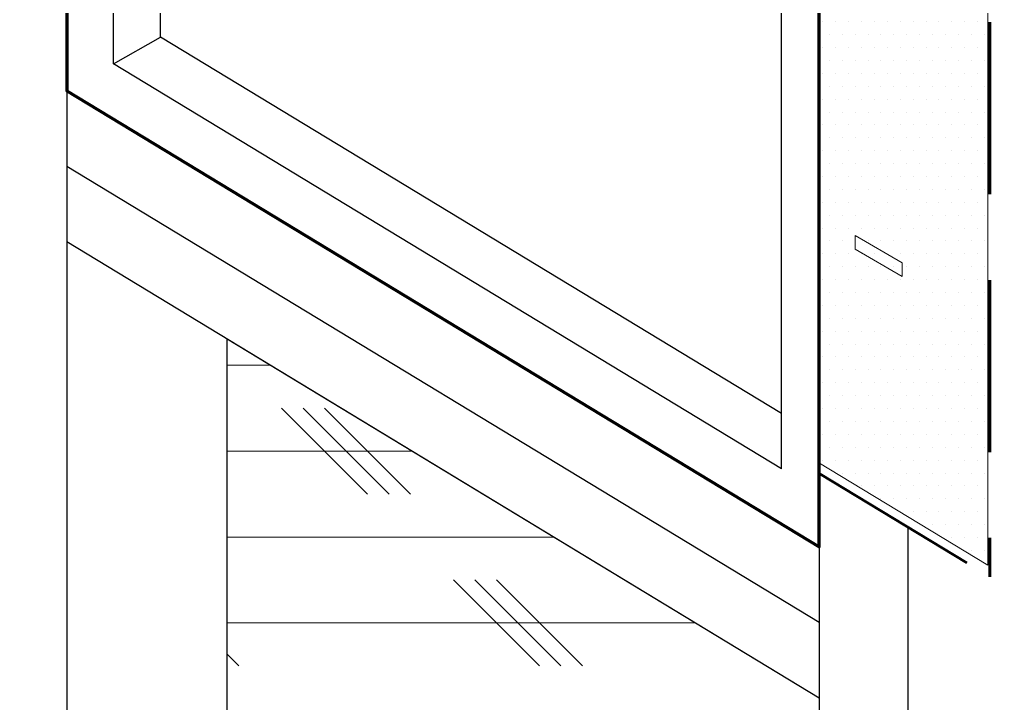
# Model space of a CAD drawing. Header units: inches. Extents: x -26 to 76, y -16 to 22.
# Drawn here: x 38.634 to 40.049, y 6.25 to 7.245 of the extents above; entities that cross this region are included whole.
import ezdxf

# ---------------------------------------------------------------- set-up
doc = ezdxf.new("R2010")
doc.units = ezdxf.units.IN
doc.header["$MEASUREMENT"] = 0
doc.linetypes.add('AI-Linetype-5', pattern=[0.375113, 0.250075, -0.125038])
doc.linetypes.add('AI-Linetype-6', pattern=[0.375113, 0.250075, -0.125038])
for name, color, linetype, lineweight in [('.ATI-HATCH', 7, 'Continuous', 0), ('G-ANNO-TTLB', 7, 'Continuous', 0), ('TYVEK', 7, 'Continuous', 0)]:
    doc.layers.add(name, color=color, linetype=linetype, lineweight=lineweight)

# ---------------------------------------------------------------- blocks, each defined once
blk = doc.blocks.new('Block_353')
at = {"layer": '.ATI-HATCH'}
blk.add_open_spline([(39.7983, 6.2577), (39.7983, 6.2577), (38.9366, 6.78), (38.9366, 6.78), (38.9366, 6.78), (38.9366, 5.3934), (38.9366, 5.3934), (38.9366, 5.3934), (39.7983, 4.8991), (39.7983, 4.8991), (39.7983, 4.8991), (39.7983, 6.2577), (39.7983, 6.2577)], degree=3, knots=[0, 0, 0, 0, 1, 1, 1, 2, 2, 2, 3, 3, 3, 4, 4, 4, 4], dxfattribs=at)
at = {"layer": '.ATI-HATCH', "color": 8, "lineweight": 0, "true_color": 0x808080}
for points in [[(38.9366, 6.7423), (38.9366, 6.7423), (38.9988, 6.7423), (38.9988, 6.7423)], [(39.1411, 6.5547), (39.1411, 6.5547), (39.016, 6.6797), (39.016, 6.6797)], [(39.1723, 6.5547), (39.1723, 6.5547), (39.0473, 6.6797), (39.0473, 6.6797)], [(39.2036, 6.5547), (39.2036, 6.5547), (39.0785, 6.6797), (39.0785, 6.6797)], [(38.9366, 6.6172), (38.9366, 6.6172), (39.2051, 6.6172), (39.2051, 6.6172)], [(38.9366, 6.4922), (38.9366, 6.4922), (39.4114, 6.4922), (39.4114, 6.4922)], [(39.3911, 6.3046), (39.3911, 6.3046), (39.2661, 6.4297), (39.2661, 6.4297)], [(39.4224, 6.3046), (39.4224, 6.3046), (39.2973, 6.4297), (39.2973, 6.4297)], [(39.4536, 6.3046), (39.4536, 6.3046), (39.3286, 6.4297), (39.3286, 6.4297)], [(38.9366, 6.3671), (38.9366, 6.3671), (39.6177, 6.3671), (39.6177, 6.3671)], [(38.9535, 6.3046), (38.9535, 6.3046), (38.9366, 6.3216), (38.9366, 6.3216)]]:
    blk.add_open_spline(points, degree=3, dxfattribs=at)
blk = doc.blocks.new('Block_386')
at = {"layer": '.ATI-HATCH'}
blk.add_open_spline([(39.7961, 6.6012), (39.7961, 6.6012), (40.0436, 6.4512), (40.0436, 6.4512), (40.0436, 6.4512), (40.0436, 8.7585), (40.0436, 8.7585), (40.0436, 8.7585), (39.7961, 8.9085), (39.7961, 8.9085), (39.7961, 8.9085), (39.7961, 6.6012), (39.7961, 6.6012)], degree=3, knots=[0, 0, 0, 0, 1, 1, 1, 2, 2, 2, 3, 3, 3, 4, 4, 4, 4], dxfattribs=at)
at = {"layer": '.ATI-HATCH', "color": 8, "lineweight": 0, "true_color": 0x808080}
for points in [[(39.8037, 7.2417), (39.8037, 7.2417), (39.8037, 7.2417), (39.8037, 7.2417)], [(39.8225, 7.2417), (39.8225, 7.2417), (39.8225, 7.2417), (39.8225, 7.2417)], [(39.8412, 7.2417), (39.8412, 7.2417), (39.8412, 7.2417), (39.8412, 7.2417)], [(39.86, 7.2417), (39.86, 7.2417), (39.86, 7.2417), (39.86, 7.2417)], [(39.8787, 7.2417), (39.8787, 7.2417), (39.8787, 7.2417), (39.8787, 7.2417)], [(39.8975, 7.2417), (39.8975, 7.2417), (39.8975, 7.2417), (39.8975, 7.2417)], [(39.9162, 7.2417), (39.9162, 7.2417), (39.9162, 7.2417), (39.9162, 7.2417)], [(39.935, 7.2417), (39.935, 7.2417), (39.935, 7.2417), (39.935, 7.2417)], [(39.9538, 7.2417), (39.9538, 7.2417), (39.9538, 7.2417), (39.9538, 7.2417)], [(39.9725, 7.2417), (39.9725, 7.2417), (39.9725, 7.2417), (39.9725, 7.2417)], [(39.9913, 7.2417), (39.9913, 7.2417), (39.9913, 7.2417), (39.9913, 7.2417)], [(40.01, 7.2417), (40.01, 7.2417), (40.01, 7.2417), (40.01, 7.2417)], [(40.0288, 7.2417), (40.0288, 7.2417), (40.0288, 7.2417), (40.0288, 7.2417)], [(39.8131, 7.223), (39.8131, 7.223), (39.8131, 7.223), (39.8131, 7.223)], [(39.8318, 7.223), (39.8318, 7.223), (39.8318, 7.223), (39.8318, 7.223)], [(39.8506, 7.223), (39.8506, 7.223), (39.8506, 7.223), (39.8506, 7.223)], [(39.8694, 7.223), (39.8694, 7.223), (39.8694, 7.223), (39.8694, 7.223)], [(39.8881, 7.223), (39.8881, 7.223), (39.8881, 7.223), (39.8881, 7.223)], [(39.9069, 7.223), (39.9069, 7.223), (39.9069, 7.223), (39.9069, 7.223)], [(39.9256, 7.223), (39.9256, 7.223), (39.9256, 7.223), (39.9256, 7.223)], [(39.9444, 7.223), (39.9444, 7.223), (39.9444, 7.223), (39.9444, 7.223)], [(39.9631, 7.223), (39.9631, 7.223), (39.9631, 7.223), (39.9631, 7.223)], [(39.9819, 7.223), (39.9819, 7.223), (39.9819, 7.223), (39.9819, 7.223)], [(40.0006, 7.223), (40.0006, 7.223), (40.0006, 7.223), (40.0006, 7.223)], [(40.0194, 7.223), (40.0194, 7.223), (40.0194, 7.223), (40.0194, 7.223)], [(40.0382, 7.223), (40.0382, 7.223), (40.0382, 7.223), (40.0382, 7.223)], [(39.8037, 7.2042), (39.8037, 7.2042), (39.8037, 7.2042), (39.8037, 7.2042)], [(39.8225, 7.2042), (39.8225, 7.2042), (39.8225, 7.2042), (39.8225, 7.2042)], [(39.8412, 7.2042), (39.8412, 7.2042), (39.8412, 7.2042), (39.8412, 7.2042)], [(39.86, 7.2042), (39.86, 7.2042), (39.86, 7.2042), (39.86, 7.2042)], [(39.8787, 7.2042), (39.8787, 7.2042), (39.8787, 7.2042), (39.8787, 7.2042)], [(39.8975, 7.2042), (39.8975, 7.2042), (39.8975, 7.2042), (39.8975, 7.2042)], [(39.9162, 7.2042), (39.9162, 7.2042), (39.9162, 7.2042), (39.9162, 7.2042)], [(39.935, 7.2042), (39.935, 7.2042), (39.935, 7.2042), (39.935, 7.2042)], [(39.9538, 7.2042), (39.9538, 7.2042), (39.9538, 7.2042), (39.9538, 7.2042)], [(39.9725, 7.2042), (39.9725, 7.2042), (39.9725, 7.2042), (39.9725, 7.2042)], [(39.9913, 7.2042), (39.9913, 7.2042), (39.9913, 7.2042), (39.9913, 7.2042)], [(40.01, 7.2042), (40.01, 7.2042), (40.01, 7.2042), (40.01, 7.2042)], [(40.0288, 7.2042), (40.0288, 7.2042), (40.0288, 7.2042), (40.0288, 7.2042)], [(39.8131, 7.1855), (39.8131, 7.1855), (39.8131, 7.1855), (39.8131, 7.1855)], [(39.8318, 7.1855), (39.8318, 7.1855), (39.8318, 7.1855), (39.8318, 7.1855)], [(39.8506, 7.1855), (39.8506, 7.1855), (39.8506, 7.1855), (39.8506, 7.1855)], [(39.8694, 7.1855), (39.8694, 7.1855), (39.8694, 7.1855), (39.8694, 7.1855)], [(39.8881, 7.1855), (39.8881, 7.1855), (39.8881, 7.1855), (39.8881, 7.1855)], [(39.9069, 7.1855), (39.9069, 7.1855), (39.9069, 7.1855), (39.9069, 7.1855)], [(39.9256, 7.1855), (39.9256, 7.1855), (39.9256, 7.1855), (39.9256, 7.1855)], [(39.9444, 7.1855), (39.9444, 7.1855), (39.9444, 7.1855), (39.9444, 7.1855)], [(39.9631, 7.1855), (39.9631, 7.1855), (39.9631, 7.1855), (39.9631, 7.1855)], [(39.9819, 7.1855), (39.9819, 7.1855), (39.9819, 7.1855), (39.9819, 7.1855)], [(40.0006, 7.1855), (40.0006, 7.1855), (40.0006, 7.1855), (40.0006, 7.1855)], [(40.0194, 7.1855), (40.0194, 7.1855), (40.0194, 7.1855), (40.0194, 7.1855)], [(40.0382, 7.1855), (40.0382, 7.1855), (40.0382, 7.1855), (40.0382, 7.1855)], [(39.8037, 7.1667), (39.8037, 7.1667), (39.8037, 7.1667), (39.8037, 7.1667)], [(39.8225, 7.1667), (39.8225, 7.1667), (39.8225, 7.1667), (39.8225, 7.1667)], [(39.8412, 7.1667), (39.8412, 7.1667), (39.8412, 7.1667), (39.8412, 7.1667)], [(39.86, 7.1667), (39.86, 7.1667), (39.86, 7.1667), (39.86, 7.1667)], [(39.8787, 7.1667), (39.8787, 7.1667), (39.8787, 7.1667), (39.8787, 7.1667)], [(39.8975, 7.1667), (39.8975, 7.1667), (39.8975, 7.1667), (39.8975, 7.1667)], [(39.9162, 7.1667), (39.9162, 7.1667), (39.9162, 7.1667), (39.9162, 7.1667)], [(39.935, 7.1667), (39.935, 7.1667), (39.935, 7.1667), (39.935, 7.1667)], [(39.9538, 7.1667), (39.9538, 7.1667), (39.9538, 7.1667), (39.9538, 7.1667)], [(39.9725, 7.1667), (39.9725, 7.1667), (39.9725, 7.1667), (39.9725, 7.1667)], [(39.9913, 7.1667), (39.9913, 7.1667), (39.9913, 7.1667), (39.9913, 7.1667)], [(40.01, 7.1667), (40.01, 7.1667), (40.01, 7.1667), (40.01, 7.1667)], [(40.0288, 7.1667), (40.0288, 7.1667), (40.0288, 7.1667), (40.0288, 7.1667)], [(39.8131, 7.1479), (39.8131, 7.1479), (39.8131, 7.1479), (39.8131, 7.1479)], [(39.8318, 7.1479), (39.8318, 7.1479), (39.8318, 7.1479), (39.8318, 7.1479)], [(39.8506, 7.1479), (39.8506, 7.1479), (39.8506, 7.1479), (39.8506, 7.1479)], [(39.8694, 7.1479), (39.8694, 7.1479), (39.8694, 7.1479), (39.8694, 7.1479)], [(39.8881, 7.1479), (39.8881, 7.1479), (39.8881, 7.1479), (39.8881, 7.1479)], [(39.9069, 7.1479), (39.9069, 7.1479), (39.9069, 7.1479), (39.9069, 7.1479)], [(39.9256, 7.1479), (39.9256, 7.1479), (39.9256, 7.1479), (39.9256, 7.1479)], [(39.9444, 7.1479), (39.9444, 7.1479), (39.9444, 7.1479), (39.9444, 7.1479)], [(39.9631, 7.1479), (39.9631, 7.1479), (39.9631, 7.1479), (39.9631, 7.1479)], [(39.9819, 7.1479), (39.9819, 7.1479), (39.9819, 7.1479), (39.9819, 7.1479)], [(40.0006, 7.1479), (40.0006, 7.1479), (40.0006, 7.1479), (40.0006, 7.1479)], [(40.0194, 7.1479), (40.0194, 7.1479), (40.0194, 7.1479), (40.0194, 7.1479)], [(40.0382, 7.1479), (40.0382, 7.1479), (40.0382, 7.1479), (40.0382, 7.1479)], [(39.8037, 7.1292), (39.8037, 7.1292), (39.8037, 7.1292), (39.8037, 7.1292)], [(39.8225, 7.1292), (39.8225, 7.1292), (39.8225, 7.1292), (39.8225, 7.1292)], [(39.8412, 7.1292), (39.8412, 7.1292), (39.8412, 7.1292), (39.8412, 7.1292)], [(39.86, 7.1292), (39.86, 7.1292), (39.86, 7.1292), (39.86, 7.1292)], [(39.8787, 7.1292), (39.8787, 7.1292), (39.8787, 7.1292), (39.8787, 7.1292)], [(39.8975, 7.1292), (39.8975, 7.1292), (39.8975, 7.1292), (39.8975, 7.1292)], [(39.9162, 7.1292), (39.9162, 7.1292), (39.9162, 7.1292), (39.9162, 7.1292)], [(39.935, 7.1292), (39.935, 7.1292), (39.935, 7.1292), (39.935, 7.1292)], [(39.9538, 7.1292), (39.9538, 7.1292), (39.9538, 7.1292), (39.9538, 7.1292)], [(39.9725, 7.1292), (39.9725, 7.1292), (39.9725, 7.1292), (39.9725, 7.1292)], [(39.9913, 7.1292), (39.9913, 7.1292), (39.9913, 7.1292), (39.9913, 7.1292)], [(40.01, 7.1292), (40.01, 7.1292), (40.01, 7.1292), (40.01, 7.1292)], [(40.0288, 7.1292), (40.0288, 7.1292), (40.0288, 7.1292), (40.0288, 7.1292)], [(39.8131, 7.1104), (39.8131, 7.1104), (39.8131, 7.1104), (39.8131, 7.1104)], [(39.8318, 7.1104), (39.8318, 7.1104), (39.8318, 7.1104), (39.8318, 7.1104)], [(39.8506, 7.1104), (39.8506, 7.1104), (39.8506, 7.1104), (39.8506, 7.1104)], [(39.8694, 7.1104), (39.8694, 7.1104), (39.8694, 7.1104), (39.8694, 7.1104)], [(39.8881, 7.1104), (39.8881, 7.1104), (39.8881, 7.1104), (39.8881, 7.1104)], [(39.9069, 7.1104), (39.9069, 7.1104), (39.9069, 7.1104), (39.9069, 7.1104)], [(39.9256, 7.1104), (39.9256, 7.1104), (39.9256, 7.1104), (39.9256, 7.1104)], [(39.9444, 7.1104), (39.9444, 7.1104), (39.9444, 7.1104), (39.9444, 7.1104)], [(39.9631, 7.1104), (39.9631, 7.1104), (39.9631, 7.1104), (39.9631, 7.1104)], [(39.9819, 7.1104), (39.9819, 7.1104), (39.9819, 7.1104), (39.9819, 7.1104)], [(40.0006, 7.1104), (40.0006, 7.1104), (40.0006, 7.1104), (40.0006, 7.1104)], [(40.0194, 7.1104), (40.0194, 7.1104), (40.0194, 7.1104), (40.0194, 7.1104)], [(40.0382, 7.1104), (40.0382, 7.1104), (40.0382, 7.1104), (40.0382, 7.1104)], [(39.8037, 7.0917), (39.8037, 7.0917), (39.8037, 7.0917), (39.8037, 7.0917)], [(39.8225, 7.0917), (39.8225, 7.0917), (39.8225, 7.0917), (39.8225, 7.0917)], [(39.8412, 7.0917), (39.8412, 7.0917), (39.8412, 7.0917), (39.8412, 7.0917)], [(39.86, 7.0917), (39.86, 7.0917), (39.86, 7.0917), (39.86, 7.0917)], [(39.8787, 7.0917), (39.8787, 7.0917), (39.8787, 7.0917), (39.8787, 7.0917)], [(39.8975, 7.0917), (39.8975, 7.0917), (39.8975, 7.0917), (39.8975, 7.0917)], [(39.9162, 7.0917), (39.9162, 7.0917), (39.9162, 7.0917), (39.9162, 7.0917)], [(39.935, 7.0917), (39.935, 7.0917), (39.935, 7.0917), (39.935, 7.0917)], [(39.9538, 7.0917), (39.9538, 7.0917), (39.9538, 7.0917), (39.9538, 7.0917)], [(39.9725, 7.0917), (39.9725, 7.0917), (39.9725, 7.0917), (39.9725, 7.0917)], [(39.9913, 7.0917), (39.9913, 7.0917), (39.9913, 7.0917), (39.9913, 7.0917)], [(40.01, 7.0917), (40.01, 7.0917), (40.01, 7.0917), (40.01, 7.0917)], [(40.0288, 7.0917), (40.0288, 7.0917), (40.0288, 7.0917), (40.0288, 7.0917)], [(39.8131, 7.0729), (39.8131, 7.0729), (39.8131, 7.0729), (39.8131, 7.0729)], [(39.8318, 7.0729), (39.8318, 7.0729), (39.8318, 7.0729), (39.8318, 7.0729)], [(39.8506, 7.0729), (39.8506, 7.0729), (39.8506, 7.0729), (39.8506, 7.0729)], [(39.8694, 7.0729), (39.8694, 7.0729), (39.8694, 7.0729), (39.8694, 7.0729)], [(39.8881, 7.0729), (39.8881, 7.0729), (39.8881, 7.0729), (39.8881, 7.0729)], [(39.9069, 7.0729), (39.9069, 7.0729), (39.9069, 7.0729), (39.9069, 7.0729)], [(39.9256, 7.0729), (39.9256, 7.0729), (39.9256, 7.0729), (39.9256, 7.0729)], [(39.9444, 7.0729), (39.9444, 7.0729), (39.9444, 7.0729), (39.9444, 7.0729)], [(39.9631, 7.0729), (39.9631, 7.0729), (39.9631, 7.0729), (39.9631, 7.0729)], [(39.9819, 7.0729), (39.9819, 7.0729), (39.9819, 7.0729), (39.9819, 7.0729)], [(40.0006, 7.0729), (40.0006, 7.0729), (40.0006, 7.0729), (40.0006, 7.0729)], [(40.0194, 7.0729), (40.0194, 7.0729), (40.0194, 7.0729), (40.0194, 7.0729)], [(40.0382, 7.0729), (40.0382, 7.0729), (40.0382, 7.0729), (40.0382, 7.0729)], [(39.8037, 7.0542), (39.8037, 7.0542), (39.8037, 7.0542), (39.8037, 7.0542)], [(39.8225, 7.0542), (39.8225, 7.0542), (39.8225, 7.0542), (39.8225, 7.0542)], [(39.8412, 7.0542), (39.8412, 7.0542), (39.8412, 7.0542), (39.8412, 7.0542)], [(39.86, 7.0542), (39.86, 7.0542), (39.86, 7.0542), (39.86, 7.0542)], [(39.8787, 7.0542), (39.8787, 7.0542), (39.8787, 7.0542), (39.8787, 7.0542)], [(39.8975, 7.0542), (39.8975, 7.0542), (39.8975, 7.0542), (39.8975, 7.0542)], [(39.9162, 7.0542), (39.9162, 7.0542), (39.9162, 7.0542), (39.9162, 7.0542)], [(39.935, 7.0542), (39.935, 7.0542), (39.935, 7.0542), (39.935, 7.0542)], [(39.9538, 7.0542), (39.9538, 7.0542), (39.9538, 7.0542), (39.9538, 7.0542)], [(39.9725, 7.0542), (39.9725, 7.0542), (39.9725, 7.0542), (39.9725, 7.0542)], [(39.9913, 7.0542), (39.9913, 7.0542), (39.9913, 7.0542), (39.9913, 7.0542)], [(40.01, 7.0542), (40.01, 7.0542), (40.01, 7.0542), (40.01, 7.0542)], [(40.0288, 7.0542), (40.0288, 7.0542), (40.0288, 7.0542), (40.0288, 7.0542)], [(39.8131, 7.0354), (39.8131, 7.0354), (39.8131, 7.0354), (39.8131, 7.0354)], [(39.8318, 7.0354), (39.8318, 7.0354), (39.8318, 7.0354), (39.8318, 7.0354)], [(39.8506, 7.0354), (39.8506, 7.0354), (39.8506, 7.0354), (39.8506, 7.0354)], [(39.8694, 7.0354), (39.8694, 7.0354), (39.8694, 7.0354), (39.8694, 7.0354)], [(39.8881, 7.0354), (39.8881, 7.0354), (39.8881, 7.0354), (39.8881, 7.0354)], [(39.9069, 7.0354), (39.9069, 7.0354), (39.9069, 7.0354), (39.9069, 7.0354)], [(39.9256, 7.0354), (39.9256, 7.0354), (39.9256, 7.0354), (39.9256, 7.0354)], [(39.9444, 7.0354), (39.9444, 7.0354), (39.9444, 7.0354), (39.9444, 7.0354)], [(39.9631, 7.0354), (39.9631, 7.0354), (39.9631, 7.0354), (39.9631, 7.0354)], [(39.9819, 7.0354), (39.9819, 7.0354), (39.9819, 7.0354), (39.9819, 7.0354)], [(40.0006, 7.0354), (40.0006, 7.0354), (40.0006, 7.0354), (40.0006, 7.0354)], [(40.0194, 7.0354), (40.0194, 7.0354), (40.0194, 7.0354), (40.0194, 7.0354)], [(40.0382, 7.0354), (40.0382, 7.0354), (40.0382, 7.0354), (40.0382, 7.0354)], [(39.8037, 7.0167), (39.8037, 7.0167), (39.8037, 7.0167), (39.8037, 7.0167)], [(39.8225, 7.0167), (39.8225, 7.0167), (39.8225, 7.0167), (39.8225, 7.0167)], [(39.8412, 7.0167), (39.8412, 7.0167), (39.8412, 7.0167), (39.8412, 7.0167)], [(39.86, 7.0167), (39.86, 7.0167), (39.86, 7.0167), (39.86, 7.0167)], [(39.8787, 7.0167), (39.8787, 7.0167), (39.8787, 7.0167), (39.8787, 7.0167)], [(39.8975, 7.0167), (39.8975, 7.0167), (39.8975, 7.0167), (39.8975, 7.0167)], [(39.9162, 7.0167), (39.9162, 7.0167), (39.9162, 7.0167), (39.9162, 7.0167)], [(39.935, 7.0167), (39.935, 7.0167), (39.935, 7.0167), (39.935, 7.0167)], [(39.9538, 7.0167), (39.9538, 7.0167), (39.9538, 7.0167), (39.9538, 7.0167)], [(39.9725, 7.0167), (39.9725, 7.0167), (39.9725, 7.0167), (39.9725, 7.0167)], [(39.9913, 7.0167), (39.9913, 7.0167), (39.9913, 7.0167), (39.9913, 7.0167)], [(40.01, 7.0167), (40.01, 7.0167), (40.01, 7.0167), (40.01, 7.0167)], [(40.0288, 7.0167), (40.0288, 7.0167), (40.0288, 7.0167), (40.0288, 7.0167)], [(39.8131, 6.9979), (39.8131, 6.9979), (39.8131, 6.9979), (39.8131, 6.9979)], [(39.8318, 6.9979), (39.8318, 6.9979), (39.8318, 6.9979), (39.8318, 6.9979)], [(39.8506, 6.9979), (39.8506, 6.9979), (39.8506, 6.9979), (39.8506, 6.9979)], [(39.8694, 6.9979), (39.8694, 6.9979), (39.8694, 6.9979), (39.8694, 6.9979)], [(39.8881, 6.9979), (39.8881, 6.9979), (39.8881, 6.9979), (39.8881, 6.9979)], [(39.9069, 6.9979), (39.9069, 6.9979), (39.9069, 6.9979), (39.9069, 6.9979)], [(39.9256, 6.9979), (39.9256, 6.9979), (39.9256, 6.9979), (39.9256, 6.9979)], [(39.9444, 6.9979), (39.9444, 6.9979), (39.9444, 6.9979), (39.9444, 6.9979)], [(39.9631, 6.9979), (39.9631, 6.9979), (39.9631, 6.9979), (39.9631, 6.9979)], [(39.9819, 6.9979), (39.9819, 6.9979), (39.9819, 6.9979), (39.9819, 6.9979)], [(40.0006, 6.9979), (40.0006, 6.9979), (40.0006, 6.9979), (40.0006, 6.9979)], [(40.0194, 6.9979), (40.0194, 6.9979), (40.0194, 6.9979), (40.0194, 6.9979)], [(40.0382, 6.9979), (40.0382, 6.9979), (40.0382, 6.9979), (40.0382, 6.9979)], [(39.8037, 6.9791), (39.8037, 6.9791), (39.8037, 6.9791), (39.8037, 6.9791)], [(39.8225, 6.9791), (39.8225, 6.9791), (39.8225, 6.9791), (39.8225, 6.9791)], [(39.8412, 6.9791), (39.8412, 6.9791), (39.8412, 6.9791), (39.8412, 6.9791)], [(39.86, 6.9791), (39.86, 6.9791), (39.86, 6.9791), (39.86, 6.9791)], [(39.8787, 6.9791), (39.8787, 6.9791), (39.8787, 6.9791), (39.8787, 6.9791)], [(39.8975, 6.9791), (39.8975, 6.9791), (39.8975, 6.9791), (39.8975, 6.9791)], [(39.9162, 6.9791), (39.9162, 6.9791), (39.9162, 6.9791), (39.9162, 6.9791)], [(39.935, 6.9791), (39.935, 6.9791), (39.935, 6.9791), (39.935, 6.9791)], [(39.9538, 6.9791), (39.9538, 6.9791), (39.9538, 6.9791), (39.9538, 6.9791)], [(39.9725, 6.9791), (39.9725, 6.9791), (39.9725, 6.9791), (39.9725, 6.9791)], [(39.9913, 6.9791), (39.9913, 6.9791), (39.9913, 6.9791), (39.9913, 6.9791)], [(40.01, 6.9791), (40.01, 6.9791), (40.01, 6.9791), (40.01, 6.9791)], [(40.0288, 6.9791), (40.0288, 6.9791), (40.0288, 6.9791), (40.0288, 6.9791)], [(39.8131, 6.9604), (39.8131, 6.9604), (39.8131, 6.9604), (39.8131, 6.9604)], [(39.8318, 6.9604), (39.8318, 6.9604), (39.8318, 6.9604), (39.8318, 6.9604)], [(39.8506, 6.9604), (39.8506, 6.9604), (39.8506, 6.9604), (39.8506, 6.9604)], [(39.8694, 6.9604), (39.8694, 6.9604), (39.8694, 6.9604), (39.8694, 6.9604)], [(39.8881, 6.9604), (39.8881, 6.9604), (39.8881, 6.9604), (39.8881, 6.9604)], [(39.9069, 6.9604), (39.9069, 6.9604), (39.9069, 6.9604), (39.9069, 6.9604)], [(39.9256, 6.9604), (39.9256, 6.9604), (39.9256, 6.9604), (39.9256, 6.9604)], [(39.9444, 6.9604), (39.9444, 6.9604), (39.9444, 6.9604), (39.9444, 6.9604)], [(39.9631, 6.9604), (39.9631, 6.9604), (39.9631, 6.9604), (39.9631, 6.9604)], [(39.9819, 6.9604), (39.9819, 6.9604), (39.9819, 6.9604), (39.9819, 6.9604)], [(40.0006, 6.9604), (40.0006, 6.9604), (40.0006, 6.9604), (40.0006, 6.9604)], [(40.0194, 6.9604), (40.0194, 6.9604), (40.0194, 6.9604), (40.0194, 6.9604)], [(40.0382, 6.9604), (40.0382, 6.9604), (40.0382, 6.9604), (40.0382, 6.9604)], [(39.8037, 6.9416), (39.8037, 6.9416), (39.8037, 6.9416), (39.8037, 6.9416)], [(39.8225, 6.9416), (39.8225, 6.9416), (39.8225, 6.9416), (39.8225, 6.9416)], [(39.8412, 6.9416), (39.8412, 6.9416), (39.8412, 6.9416), (39.8412, 6.9416)], [(39.86, 6.9416), (39.86, 6.9416), (39.86, 6.9416), (39.86, 6.9416)], [(39.8787, 6.9416), (39.8787, 6.9416), (39.8787, 6.9416), (39.8787, 6.9416)], [(39.8975, 6.9416), (39.8975, 6.9416), (39.8975, 6.9416), (39.8975, 6.9416)], [(39.9162, 6.9416), (39.9162, 6.9416), (39.9162, 6.9416), (39.9162, 6.9416)], [(39.935, 6.9416), (39.935, 6.9416), (39.935, 6.9416), (39.935, 6.9416)], [(39.9538, 6.9416), (39.9538, 6.9416), (39.9538, 6.9416), (39.9538, 6.9416)], [(39.9725, 6.9416), (39.9725, 6.9416), (39.9725, 6.9416), (39.9725, 6.9416)], [(39.9913, 6.9416), (39.9913, 6.9416), (39.9913, 6.9416), (39.9913, 6.9416)], [(40.01, 6.9416), (40.01, 6.9416), (40.01, 6.9416), (40.01, 6.9416)], [(40.0288, 6.9416), (40.0288, 6.9416), (40.0288, 6.9416), (40.0288, 6.9416)], [(39.8131, 6.9229), (39.8131, 6.9229), (39.8131, 6.9229), (39.8131, 6.9229)], [(39.8318, 6.9229), (39.8318, 6.9229), (39.8318, 6.9229), (39.8318, 6.9229)], [(39.8506, 6.9229), (39.8506, 6.9229), (39.8506, 6.9229), (39.8506, 6.9229)], [(39.8694, 6.9229), (39.8694, 6.9229), (39.8694, 6.9229), (39.8694, 6.9229)], [(39.8881, 6.9229), (39.8881, 6.9229), (39.8881, 6.9229), (39.8881, 6.9229)], [(39.9069, 6.9229), (39.9069, 6.9229), (39.9069, 6.9229), (39.9069, 6.9229)], [(39.9256, 6.9229), (39.9256, 6.9229), (39.9256, 6.9229), (39.9256, 6.9229)], [(39.9444, 6.9229), (39.9444, 6.9229), (39.9444, 6.9229), (39.9444, 6.9229)], [(39.9631, 6.9229), (39.9631, 6.9229), (39.9631, 6.9229), (39.9631, 6.9229)], [(39.9819, 6.9229), (39.9819, 6.9229), (39.9819, 6.9229), (39.9819, 6.9229)], [(40.0006, 6.9229), (40.0006, 6.9229), (40.0006, 6.9229), (40.0006, 6.9229)], [(40.0194, 6.9229), (40.0194, 6.9229), (40.0194, 6.9229), (40.0194, 6.9229)], [(40.0382, 6.9229), (40.0382, 6.9229), (40.0382, 6.9229), (40.0382, 6.9229)], [(39.8037, 6.9041), (39.8037, 6.9041), (39.8037, 6.9041), (39.8037, 6.9041)], [(39.8225, 6.9041), (39.8225, 6.9041), (39.8225, 6.9041), (39.8225, 6.9041)], [(39.8412, 6.9041), (39.8412, 6.9041), (39.8412, 6.9041), (39.8412, 6.9041)], [(39.86, 6.9041), (39.86, 6.9041), (39.86, 6.9041), (39.86, 6.9041)], [(39.8787, 6.9041), (39.8787, 6.9041), (39.8787, 6.9041), (39.8787, 6.9041)], [(39.8975, 6.9041), (39.8975, 6.9041), (39.8975, 6.9041), (39.8975, 6.9041)], [(39.9162, 6.9041), (39.9162, 6.9041), (39.9162, 6.9041), (39.9162, 6.9041)], [(39.935, 6.9041), (39.935, 6.9041), (39.935, 6.9041), (39.935, 6.9041)], [(39.9538, 6.9041), (39.9538, 6.9041), (39.9538, 6.9041), (39.9538, 6.9041)], [(39.9725, 6.9041), (39.9725, 6.9041), (39.9725, 6.9041), (39.9725, 6.9041)], [(39.9913, 6.9041), (39.9913, 6.9041), (39.9913, 6.9041), (39.9913, 6.9041)], [(40.01, 6.9041), (40.01, 6.9041), (40.01, 6.9041), (40.01, 6.9041)], [(40.0288, 6.9041), (40.0288, 6.9041), (40.0288, 6.9041), (40.0288, 6.9041)], [(39.8131, 6.8854), (39.8131, 6.8854), (39.8131, 6.8854), (39.8131, 6.8854)], [(39.8318, 6.8854), (39.8318, 6.8854), (39.8318, 6.8854), (39.8318, 6.8854)], [(39.8506, 6.8854), (39.8506, 6.8854), (39.8506, 6.8854), (39.8506, 6.8854)], [(39.8694, 6.8854), (39.8694, 6.8854), (39.8694, 6.8854), (39.8694, 6.8854)], [(39.8881, 6.8854), (39.8881, 6.8854), (39.8881, 6.8854), (39.8881, 6.8854)], [(39.9069, 6.8854), (39.9069, 6.8854), (39.9069, 6.8854), (39.9069, 6.8854)], [(39.9256, 6.8854), (39.9256, 6.8854), (39.9256, 6.8854), (39.9256, 6.8854)], [(39.9444, 6.8854), (39.9444, 6.8854), (39.9444, 6.8854), (39.9444, 6.8854)], [(39.9631, 6.8854), (39.9631, 6.8854), (39.9631, 6.8854), (39.9631, 6.8854)], [(39.9819, 6.8854), (39.9819, 6.8854), (39.9819, 6.8854), (39.9819, 6.8854)], [(40.0006, 6.8854), (40.0006, 6.8854), (40.0006, 6.8854), (40.0006, 6.8854)], [(40.0194, 6.8854), (40.0194, 6.8854), (40.0194, 6.8854), (40.0194, 6.8854)], [(40.0382, 6.8854), (40.0382, 6.8854), (40.0382, 6.8854), (40.0382, 6.8854)], [(39.8037, 6.8666), (39.8037, 6.8666), (39.8037, 6.8666), (39.8037, 6.8666)], [(39.8225, 6.8666), (39.8225, 6.8666), (39.8225, 6.8666), (39.8225, 6.8666)], [(39.8412, 6.8666), (39.8412, 6.8666), (39.8412, 6.8666), (39.8412, 6.8666)], [(39.86, 6.8666), (39.86, 6.8666), (39.86, 6.8666), (39.86, 6.8666)], [(39.8787, 6.8666), (39.8787, 6.8666), (39.8787, 6.8666), (39.8787, 6.8666)], [(39.8975, 6.8666), (39.8975, 6.8666), (39.8975, 6.8666), (39.8975, 6.8666)], [(39.9162, 6.8666), (39.9162, 6.8666), (39.9162, 6.8666), (39.9162, 6.8666)], [(39.935, 6.8666), (39.935, 6.8666), (39.935, 6.8666), (39.935, 6.8666)], [(39.9538, 6.8666), (39.9538, 6.8666), (39.9538, 6.8666), (39.9538, 6.8666)], [(39.9725, 6.8666), (39.9725, 6.8666), (39.9725, 6.8666), (39.9725, 6.8666)], [(39.9913, 6.8666), (39.9913, 6.8666), (39.9913, 6.8666), (39.9913, 6.8666)], [(40.01, 6.8666), (40.01, 6.8666), (40.01, 6.8666), (40.01, 6.8666)], [(40.0288, 6.8666), (40.0288, 6.8666), (40.0288, 6.8666), (40.0288, 6.8666)], [(39.8131, 6.8479), (39.8131, 6.8479), (39.8131, 6.8479), (39.8131, 6.8479)], [(39.8318, 6.8479), (39.8318, 6.8479), (39.8318, 6.8479), (39.8318, 6.8479)], [(39.8506, 6.8479), (39.8506, 6.8479), (39.8506, 6.8479), (39.8506, 6.8479)], [(39.8694, 6.8479), (39.8694, 6.8479), (39.8694, 6.8479), (39.8694, 6.8479)], [(39.8881, 6.8479), (39.8881, 6.8479), (39.8881, 6.8479), (39.8881, 6.8479)], [(39.9069, 6.8479), (39.9069, 6.8479), (39.9069, 6.8479), (39.9069, 6.8479)], [(39.9256, 6.8479), (39.9256, 6.8479), (39.9256, 6.8479), (39.9256, 6.8479)], [(39.9444, 6.8479), (39.9444, 6.8479), (39.9444, 6.8479), (39.9444, 6.8479)], [(39.9631, 6.8479), (39.9631, 6.8479), (39.9631, 6.8479), (39.9631, 6.8479)], [(39.9819, 6.8479), (39.9819, 6.8479), (39.9819, 6.8479), (39.9819, 6.8479)], [(40.0006, 6.8479), (40.0006, 6.8479), (40.0006, 6.8479), (40.0006, 6.8479)], [(40.0194, 6.8479), (40.0194, 6.8479), (40.0194, 6.8479), (40.0194, 6.8479)], [(40.0382, 6.8479), (40.0382, 6.8479), (40.0382, 6.8479), (40.0382, 6.8479)], [(39.8037, 6.8291), (39.8037, 6.8291), (39.8037, 6.8291), (39.8037, 6.8291)], [(39.8225, 6.8291), (39.8225, 6.8291), (39.8225, 6.8291), (39.8225, 6.8291)], [(39.8412, 6.8291), (39.8412, 6.8291), (39.8412, 6.8291), (39.8412, 6.8291)], [(39.86, 6.8291), (39.86, 6.8291), (39.86, 6.8291), (39.86, 6.8291)], [(39.8787, 6.8291), (39.8787, 6.8291), (39.8787, 6.8291), (39.8787, 6.8291)], [(39.8975, 6.8291), (39.8975, 6.8291), (39.8975, 6.8291), (39.8975, 6.8291)], [(39.9162, 6.8291), (39.9162, 6.8291), (39.9162, 6.8291), (39.9162, 6.8291)], [(39.935, 6.8291), (39.935, 6.8291), (39.935, 6.8291), (39.935, 6.8291)], [(39.9538, 6.8291), (39.9538, 6.8291), (39.9538, 6.8291), (39.9538, 6.8291)], [(39.9725, 6.8291), (39.9725, 6.8291), (39.9725, 6.8291), (39.9725, 6.8291)], [(39.9913, 6.8291), (39.9913, 6.8291), (39.9913, 6.8291), (39.9913, 6.8291)], [(40.01, 6.8291), (40.01, 6.8291), (40.01, 6.8291), (40.01, 6.8291)], [(40.0288, 6.8291), (40.0288, 6.8291), (40.0288, 6.8291), (40.0288, 6.8291)], [(39.8131, 6.8103), (39.8131, 6.8103), (39.8131, 6.8103), (39.8131, 6.8103)], [(39.8318, 6.8103), (39.8318, 6.8103), (39.8318, 6.8103), (39.8318, 6.8103)], [(39.8506, 6.8103), (39.8506, 6.8103), (39.8506, 6.8103), (39.8506, 6.8103)], [(39.8694, 6.8103), (39.8694, 6.8103), (39.8694, 6.8103), (39.8694, 6.8103)], [(39.8881, 6.8103), (39.8881, 6.8103), (39.8881, 6.8103), (39.8881, 6.8103)], [(39.9069, 6.8103), (39.9069, 6.8103), (39.9069, 6.8103), (39.9069, 6.8103)], [(39.9256, 6.8103), (39.9256, 6.8103), (39.9256, 6.8103), (39.9256, 6.8103)], [(39.9444, 6.8103), (39.9444, 6.8103), (39.9444, 6.8103), (39.9444, 6.8103)], [(39.9631, 6.8103), (39.9631, 6.8103), (39.9631, 6.8103), (39.9631, 6.8103)], [(39.9819, 6.8103), (39.9819, 6.8103), (39.9819, 6.8103), (39.9819, 6.8103)], [(40.0006, 6.8103), (40.0006, 6.8103), (40.0006, 6.8103), (40.0006, 6.8103)], [(40.0194, 6.8103), (40.0194, 6.8103), (40.0194, 6.8103), (40.0194, 6.8103)], [(40.0382, 6.8103), (40.0382, 6.8103), (40.0382, 6.8103), (40.0382, 6.8103)], [(39.8037, 6.7916), (39.8037, 6.7916), (39.8037, 6.7916), (39.8037, 6.7916)], [(39.8225, 6.7916), (39.8225, 6.7916), (39.8225, 6.7916), (39.8225, 6.7916)], [(39.8412, 6.7916), (39.8412, 6.7916), (39.8412, 6.7916), (39.8412, 6.7916)], [(39.86, 6.7916), (39.86, 6.7916), (39.86, 6.7916), (39.86, 6.7916)], [(39.8787, 6.7916), (39.8787, 6.7916), (39.8787, 6.7916), (39.8787, 6.7916)], [(39.8975, 6.7916), (39.8975, 6.7916), (39.8975, 6.7916), (39.8975, 6.7916)], [(39.9162, 6.7916), (39.9162, 6.7916), (39.9162, 6.7916), (39.9162, 6.7916)], [(39.935, 6.7916), (39.935, 6.7916), (39.935, 6.7916), (39.935, 6.7916)], [(39.9538, 6.7916), (39.9538, 6.7916), (39.9538, 6.7916), (39.9538, 6.7916)], [(39.9725, 6.7916), (39.9725, 6.7916), (39.9725, 6.7916), (39.9725, 6.7916)], [(39.9913, 6.7916), (39.9913, 6.7916), (39.9913, 6.7916), (39.9913, 6.7916)], [(40.01, 6.7916), (40.01, 6.7916), (40.01, 6.7916), (40.01, 6.7916)], [(40.0288, 6.7916), (40.0288, 6.7916), (40.0288, 6.7916), (40.0288, 6.7916)], [(39.8131, 6.7728), (39.8131, 6.7728), (39.8131, 6.7728), (39.8131, 6.7728)], [(39.8318, 6.7728), (39.8318, 6.7728), (39.8318, 6.7728), (39.8318, 6.7728)], [(39.8506, 6.7728), (39.8506, 6.7728), (39.8506, 6.7728), (39.8506, 6.7728)], [(39.8694, 6.7728), (39.8694, 6.7728), (39.8694, 6.7728), (39.8694, 6.7728)], [(39.8881, 6.7728), (39.8881, 6.7728), (39.8881, 6.7728), (39.8881, 6.7728)], [(39.9069, 6.7728), (39.9069, 6.7728), (39.9069, 6.7728), (39.9069, 6.7728)], [(39.9256, 6.7728), (39.9256, 6.7728), (39.9256, 6.7728), (39.9256, 6.7728)], [(39.9444, 6.7728), (39.9444, 6.7728), (39.9444, 6.7728), (39.9444, 6.7728)], [(39.9631, 6.7728), (39.9631, 6.7728), (39.9631, 6.7728), (39.9631, 6.7728)], [(39.9819, 6.7728), (39.9819, 6.7728), (39.9819, 6.7728), (39.9819, 6.7728)], [(40.0006, 6.7728), (40.0006, 6.7728), (40.0006, 6.7728), (40.0006, 6.7728)], [(40.0194, 6.7728), (40.0194, 6.7728), (40.0194, 6.7728), (40.0194, 6.7728)], [(40.0382, 6.7728), (40.0382, 6.7728), (40.0382, 6.7728), (40.0382, 6.7728)], [(39.8037, 6.7541), (39.8037, 6.7541), (39.8037, 6.7541), (39.8037, 6.7541)], [(39.8225, 6.7541), (39.8225, 6.7541), (39.8225, 6.7541), (39.8225, 6.7541)], [(39.8412, 6.7541), (39.8412, 6.7541), (39.8412, 6.7541), (39.8412, 6.7541)], [(39.86, 6.7541), (39.86, 6.7541), (39.86, 6.7541), (39.86, 6.7541)], [(39.8787, 6.7541), (39.8787, 6.7541), (39.8787, 6.7541), (39.8787, 6.7541)], [(39.8975, 6.7541), (39.8975, 6.7541), (39.8975, 6.7541), (39.8975, 6.7541)], [(39.9162, 6.7541), (39.9162, 6.7541), (39.9162, 6.7541), (39.9162, 6.7541)], [(39.935, 6.7541), (39.935, 6.7541), (39.935, 6.7541), (39.935, 6.7541)], [(39.9538, 6.7541), (39.9538, 6.7541), (39.9538, 6.7541), (39.9538, 6.7541)], [(39.9725, 6.7541), (39.9725, 6.7541), (39.9725, 6.7541), (39.9725, 6.7541)], [(39.9913, 6.7541), (39.9913, 6.7541), (39.9913, 6.7541), (39.9913, 6.7541)], [(40.01, 6.7541), (40.01, 6.7541), (40.01, 6.7541), (40.01, 6.7541)], [(40.0288, 6.7541), (40.0288, 6.7541), (40.0288, 6.7541), (40.0288, 6.7541)], [(39.8131, 6.7353), (39.8131, 6.7353), (39.8131, 6.7353), (39.8131, 6.7353)], [(39.8318, 6.7353), (39.8318, 6.7353), (39.8318, 6.7353), (39.8318, 6.7353)], [(39.8506, 6.7353), (39.8506, 6.7353), (39.8506, 6.7353), (39.8506, 6.7353)], [(39.8694, 6.7353), (39.8694, 6.7353), (39.8694, 6.7353), (39.8694, 6.7353)], [(39.8881, 6.7353), (39.8881, 6.7353), (39.8881, 6.7353), (39.8881, 6.7353)], [(39.9069, 6.7353), (39.9069, 6.7353), (39.9069, 6.7353), (39.9069, 6.7353)], [(39.9256, 6.7353), (39.9256, 6.7353), (39.9256, 6.7353), (39.9256, 6.7353)], [(39.9444, 6.7353), (39.9444, 6.7353), (39.9444, 6.7353), (39.9444, 6.7353)], [(39.9631, 6.7353), (39.9631, 6.7353), (39.9631, 6.7353), (39.9631, 6.7353)], [(39.9819, 6.7353), (39.9819, 6.7353), (39.9819, 6.7353), (39.9819, 6.7353)], [(40.0006, 6.7353), (40.0006, 6.7353), (40.0006, 6.7353), (40.0006, 6.7353)], [(40.0194, 6.7353), (40.0194, 6.7353), (40.0194, 6.7353), (40.0194, 6.7353)], [(40.0382, 6.7353), (40.0382, 6.7353), (40.0382, 6.7353), (40.0382, 6.7353)], [(39.8037, 6.7166), (39.8037, 6.7166), (39.8037, 6.7166), (39.8037, 6.7166)], [(39.8225, 6.7166), (39.8225, 6.7166), (39.8225, 6.7166), (39.8225, 6.7166)], [(39.8412, 6.7166), (39.8412, 6.7166), (39.8412, 6.7166), (39.8412, 6.7166)], [(39.86, 6.7166), (39.86, 6.7166), (39.86, 6.7166), (39.86, 6.7166)], [(39.8787, 6.7166), (39.8787, 6.7166), (39.8787, 6.7166), (39.8787, 6.7166)], [(39.8975, 6.7166), (39.8975, 6.7166), (39.8975, 6.7166), (39.8975, 6.7166)], [(39.9162, 6.7166), (39.9162, 6.7166), (39.9162, 6.7166), (39.9162, 6.7166)], [(39.935, 6.7166), (39.935, 6.7166), (39.935, 6.7166), (39.935, 6.7166)], [(39.9538, 6.7166), (39.9538, 6.7166), (39.9538, 6.7166), (39.9538, 6.7166)], [(39.9725, 6.7166), (39.9725, 6.7166), (39.9725, 6.7166), (39.9725, 6.7166)], [(39.9913, 6.7166), (39.9913, 6.7166), (39.9913, 6.7166), (39.9913, 6.7166)], [(40.01, 6.7166), (40.01, 6.7166), (40.01, 6.7166), (40.01, 6.7166)], [(40.0288, 6.7166), (40.0288, 6.7166), (40.0288, 6.7166), (40.0288, 6.7166)], [(39.8131, 6.6978), (39.8131, 6.6978), (39.8131, 6.6978), (39.8131, 6.6978)], [(39.8318, 6.6978), (39.8318, 6.6978), (39.8318, 6.6978), (39.8318, 6.6978)], [(39.8506, 6.6978), (39.8506, 6.6978), (39.8506, 6.6978), (39.8506, 6.6978)], [(39.8694, 6.6978), (39.8694, 6.6978), (39.8694, 6.6978), (39.8694, 6.6978)], [(39.8881, 6.6978), (39.8881, 6.6978), (39.8881, 6.6978), (39.8881, 6.6978)], [(39.9069, 6.6978), (39.9069, 6.6978), (39.9069, 6.6978), (39.9069, 6.6978)], [(39.9256, 6.6978), (39.9256, 6.6978), (39.9256, 6.6978), (39.9256, 6.6978)], [(39.9444, 6.6978), (39.9444, 6.6978), (39.9444, 6.6978), (39.9444, 6.6978)], [(39.9631, 6.6978), (39.9631, 6.6978), (39.9631, 6.6978), (39.9631, 6.6978)], [(39.9819, 6.6978), (39.9819, 6.6978), (39.9819, 6.6978), (39.9819, 6.6978)], [(40.0006, 6.6978), (40.0006, 6.6978), (40.0006, 6.6978), (40.0006, 6.6978)], [(40.0194, 6.6978), (40.0194, 6.6978), (40.0194, 6.6978), (40.0194, 6.6978)], [(40.0382, 6.6978), (40.0382, 6.6978), (40.0382, 6.6978), (40.0382, 6.6978)], [(39.8037, 6.6791), (39.8037, 6.6791), (39.8037, 6.6791), (39.8037, 6.6791)], [(39.8225, 6.6791), (39.8225, 6.6791), (39.8225, 6.6791), (39.8225, 6.6791)], [(39.8412, 6.6791), (39.8412, 6.6791), (39.8412, 6.6791), (39.8412, 6.6791)], [(39.86, 6.6791), (39.86, 6.6791), (39.86, 6.6791), (39.86, 6.6791)], [(39.8787, 6.6791), (39.8787, 6.6791), (39.8787, 6.6791), (39.8787, 6.6791)], [(39.8975, 6.6791), (39.8975, 6.6791), (39.8975, 6.6791), (39.8975, 6.6791)], [(39.9162, 6.6791), (39.9162, 6.6791), (39.9162, 6.6791), (39.9162, 6.6791)], [(39.935, 6.6791), (39.935, 6.6791), (39.935, 6.6791), (39.935, 6.6791)], [(39.9538, 6.6791), (39.9538, 6.6791), (39.9538, 6.6791), (39.9538, 6.6791)], [(39.9725, 6.6791), (39.9725, 6.6791), (39.9725, 6.6791), (39.9725, 6.6791)], [(39.9913, 6.6791), (39.9913, 6.6791), (39.9913, 6.6791), (39.9913, 6.6791)], [(40.01, 6.6791), (40.01, 6.6791), (40.01, 6.6791), (40.01, 6.6791)], [(40.0288, 6.6791), (40.0288, 6.6791), (40.0288, 6.6791), (40.0288, 6.6791)], [(39.8131, 6.6603), (39.8131, 6.6603), (39.8131, 6.6603), (39.8131, 6.6603)], [(39.8318, 6.6603), (39.8318, 6.6603), (39.8318, 6.6603), (39.8318, 6.6603)], [(39.8506, 6.6603), (39.8506, 6.6603), (39.8506, 6.6603), (39.8506, 6.6603)], [(39.8694, 6.6603), (39.8694, 6.6603), (39.8694, 6.6603), (39.8694, 6.6603)], [(39.8881, 6.6603), (39.8881, 6.6603), (39.8881, 6.6603), (39.8881, 6.6603)], [(39.9069, 6.6603), (39.9069, 6.6603), (39.9069, 6.6603), (39.9069, 6.6603)], [(39.9256, 6.6603), (39.9256, 6.6603), (39.9256, 6.6603), (39.9256, 6.6603)], [(39.9444, 6.6603), (39.9444, 6.6603), (39.9444, 6.6603), (39.9444, 6.6603)], [(39.9631, 6.6603), (39.9631, 6.6603), (39.9631, 6.6603), (39.9631, 6.6603)], [(39.9819, 6.6603), (39.9819, 6.6603), (39.9819, 6.6603), (39.9819, 6.6603)], [(40.0006, 6.6603), (40.0006, 6.6603), (40.0006, 6.6603), (40.0006, 6.6603)], [(40.0194, 6.6603), (40.0194, 6.6603), (40.0194, 6.6603), (40.0194, 6.6603)], [(40.0382, 6.6603), (40.0382, 6.6603), (40.0382, 6.6603), (40.0382, 6.6603)], [(39.8037, 6.6415), (39.8037, 6.6415), (39.8037, 6.6415), (39.8037, 6.6415)], [(39.8225, 6.6415), (39.8225, 6.6415), (39.8225, 6.6415), (39.8225, 6.6415)], [(39.8412, 6.6415), (39.8412, 6.6415), (39.8412, 6.6415), (39.8412, 6.6415)], [(39.86, 6.6415), (39.86, 6.6415), (39.86, 6.6415), (39.86, 6.6415)], [(39.8787, 6.6415), (39.8787, 6.6415), (39.8787, 6.6415), (39.8787, 6.6415)], [(39.8975, 6.6415), (39.8975, 6.6415), (39.8975, 6.6415), (39.8975, 6.6415)], [(39.9162, 6.6415), (39.9162, 6.6415), (39.9162, 6.6415), (39.9162, 6.6415)], [(39.935, 6.6415), (39.935, 6.6415), (39.935, 6.6415), (39.935, 6.6415)], [(39.9538, 6.6415), (39.9538, 6.6415), (39.9538, 6.6415), (39.9538, 6.6415)], [(39.9725, 6.6415), (39.9725, 6.6415), (39.9725, 6.6415), (39.9725, 6.6415)], [(39.9913, 6.6415), (39.9913, 6.6415), (39.9913, 6.6415), (39.9913, 6.6415)], [(40.01, 6.6415), (40.01, 6.6415), (40.01, 6.6415), (40.01, 6.6415)], [(40.0288, 6.6415), (40.0288, 6.6415), (40.0288, 6.6415), (40.0288, 6.6415)], [(39.8131, 6.6228), (39.8131, 6.6228), (39.8131, 6.6228), (39.8131, 6.6228)], [(39.8318, 6.6228), (39.8318, 6.6228), (39.8318, 6.6228), (39.8318, 6.6228)], [(39.8506, 6.6228), (39.8506, 6.6228), (39.8506, 6.6228), (39.8506, 6.6228)], [(39.8694, 6.6228), (39.8694, 6.6228), (39.8694, 6.6228), (39.8694, 6.6228)], [(39.8881, 6.6228), (39.8881, 6.6228), (39.8881, 6.6228), (39.8881, 6.6228)], [(39.9069, 6.6228), (39.9069, 6.6228), (39.9069, 6.6228), (39.9069, 6.6228)], [(39.9256, 6.6228), (39.9256, 6.6228), (39.9256, 6.6228), (39.9256, 6.6228)], [(39.9444, 6.6228), (39.9444, 6.6228), (39.9444, 6.6228), (39.9444, 6.6228)], [(39.9631, 6.6228), (39.9631, 6.6228), (39.9631, 6.6228), (39.9631, 6.6228)], [(39.9819, 6.6228), (39.9819, 6.6228), (39.9819, 6.6228), (39.9819, 6.6228)], [(40.0006, 6.6228), (40.0006, 6.6228), (40.0006, 6.6228), (40.0006, 6.6228)], [(40.0194, 6.6228), (40.0194, 6.6228), (40.0194, 6.6228), (40.0194, 6.6228)], [(40.0382, 6.6228), (40.0382, 6.6228), (40.0382, 6.6228), (40.0382, 6.6228)], [(39.8037, 6.604), (39.8037, 6.604), (39.8037, 6.604), (39.8037, 6.604)], [(39.8225, 6.604), (39.8225, 6.604), (39.8225, 6.604), (39.8225, 6.604)], [(39.8412, 6.604), (39.8412, 6.604), (39.8412, 6.604), (39.8412, 6.604)], [(39.86, 6.604), (39.86, 6.604), (39.86, 6.604), (39.86, 6.604)], [(39.8787, 6.604), (39.8787, 6.604), (39.8787, 6.604), (39.8787, 6.604)], [(39.8975, 6.604), (39.8975, 6.604), (39.8975, 6.604), (39.8975, 6.604)], [(39.9162, 6.604), (39.9162, 6.604), (39.9162, 6.604), (39.9162, 6.604)], [(39.935, 6.604), (39.935, 6.604), (39.935, 6.604), (39.935, 6.604)], [(39.9538, 6.604), (39.9538, 6.604), (39.9538, 6.604), (39.9538, 6.604)], [(39.9725, 6.604), (39.9725, 6.604), (39.9725, 6.604), (39.9725, 6.604)], [(39.9913, 6.604), (39.9913, 6.604), (39.9913, 6.604), (39.9913, 6.604)], [(40.01, 6.604), (40.01, 6.604), (40.01, 6.604), (40.01, 6.604)], [(40.0288, 6.604), (40.0288, 6.604), (40.0288, 6.604), (40.0288, 6.604)], [(39.8318, 6.5853), (39.8318, 6.5853), (39.8318, 6.5853), (39.8318, 6.5853)], [(39.8506, 6.5853), (39.8506, 6.5853), (39.8506, 6.5853), (39.8506, 6.5853)], [(39.8694, 6.5853), (39.8694, 6.5853), (39.8694, 6.5853), (39.8694, 6.5853)], [(39.8881, 6.5853), (39.8881, 6.5853), (39.8881, 6.5853), (39.8881, 6.5853)], [(39.9069, 6.5853), (39.9069, 6.5853), (39.9069, 6.5853), (39.9069, 6.5853)], [(39.9256, 6.5853), (39.9256, 6.5853), (39.9256, 6.5853), (39.9256, 6.5853)], [(39.9444, 6.5853), (39.9444, 6.5853), (39.9444, 6.5853), (39.9444, 6.5853)], [(39.9631, 6.5853), (39.9631, 6.5853), (39.9631, 6.5853), (39.9631, 6.5853)], [(39.9819, 6.5853), (39.9819, 6.5853), (39.9819, 6.5853), (39.9819, 6.5853)], [(40.0006, 6.5853), (40.0006, 6.5853), (40.0006, 6.5853), (40.0006, 6.5853)], [(40.0194, 6.5853), (40.0194, 6.5853), (40.0194, 6.5853), (40.0194, 6.5853)], [(40.0382, 6.5853), (40.0382, 6.5853), (40.0382, 6.5853), (40.0382, 6.5853)], [(39.86, 6.5665), (39.86, 6.5665), (39.86, 6.5665), (39.86, 6.5665)], [(39.8787, 6.5665), (39.8787, 6.5665), (39.8787, 6.5665), (39.8787, 6.5665)], [(39.8975, 6.5665), (39.8975, 6.5665), (39.8975, 6.5665), (39.8975, 6.5665)], [(39.9162, 6.5665), (39.9162, 6.5665), (39.9162, 6.5665), (39.9162, 6.5665)], [(39.935, 6.5665), (39.935, 6.5665), (39.935, 6.5665), (39.935, 6.5665)], [(39.9538, 6.5665), (39.9538, 6.5665), (39.9538, 6.5665), (39.9538, 6.5665)], [(39.9725, 6.5665), (39.9725, 6.5665), (39.9725, 6.5665), (39.9725, 6.5665)], [(39.9913, 6.5665), (39.9913, 6.5665), (39.9913, 6.5665), (39.9913, 6.5665)], [(40.01, 6.5665), (40.01, 6.5665), (40.01, 6.5665), (40.01, 6.5665)], [(40.0288, 6.5665), (40.0288, 6.5665), (40.0288, 6.5665), (40.0288, 6.5665)], [(39.8881, 6.5478), (39.8881, 6.5478), (39.8881, 6.5478), (39.8881, 6.5478)], [(39.9069, 6.5478), (39.9069, 6.5478), (39.9069, 6.5478), (39.9069, 6.5478)], [(39.9256, 6.5478), (39.9256, 6.5478), (39.9256, 6.5478), (39.9256, 6.5478)], [(39.9444, 6.5478), (39.9444, 6.5478), (39.9444, 6.5478), (39.9444, 6.5478)], [(39.9631, 6.5478), (39.9631, 6.5478), (39.9631, 6.5478), (39.9631, 6.5478)], [(39.9819, 6.5478), (39.9819, 6.5478), (39.9819, 6.5478), (39.9819, 6.5478)], [(40.0006, 6.5478), (40.0006, 6.5478), (40.0006, 6.5478), (40.0006, 6.5478)], [(40.0194, 6.5478), (40.0194, 6.5478), (40.0194, 6.5478), (40.0194, 6.5478)], [(40.0382, 6.5478), (40.0382, 6.5478), (40.0382, 6.5478), (40.0382, 6.5478)], [(39.9162, 6.529), (39.9162, 6.529), (39.9162, 6.529), (39.9162, 6.529)], [(39.935, 6.529), (39.935, 6.529), (39.935, 6.529), (39.935, 6.529)], [(39.9538, 6.529), (39.9538, 6.529), (39.9538, 6.529), (39.9538, 6.529)], [(39.9725, 6.529), (39.9725, 6.529), (39.9725, 6.529), (39.9725, 6.529)], [(39.9913, 6.529), (39.9913, 6.529), (39.9913, 6.529), (39.9913, 6.529)], [(40.01, 6.529), (40.01, 6.529), (40.01, 6.529), (40.01, 6.529)], [(40.0288, 6.529), (40.0288, 6.529), (40.0288, 6.529), (40.0288, 6.529)], [(39.9631, 6.5103), (39.9631, 6.5103), (39.9631, 6.5103), (39.9631, 6.5103)], [(39.9819, 6.5103), (39.9819, 6.5103), (39.9819, 6.5103), (39.9819, 6.5103)], [(40.0006, 6.5103), (40.0006, 6.5103), (40.0006, 6.5103), (40.0006, 6.5103)], [(40.0194, 6.5103), (40.0194, 6.5103), (40.0194, 6.5103), (40.0194, 6.5103)], [(40.0382, 6.5103), (40.0382, 6.5103), (40.0382, 6.5103), (40.0382, 6.5103)], [(39.9913, 6.4915), (39.9913, 6.4915), (39.9913, 6.4915), (39.9913, 6.4915)], [(40.01, 6.4915), (40.01, 6.4915), (40.01, 6.4915), (40.01, 6.4915)], [(40.0288, 6.4915), (40.0288, 6.4915), (40.0288, 6.4915), (40.0288, 6.4915)], [(40.0194, 6.4727), (40.0194, 6.4727), (40.0194, 6.4727), (40.0194, 6.4727)], [(40.0382, 6.4727), (40.0382, 6.4727), (40.0382, 6.4727), (40.0382, 6.4727)]]:
    blk.add_open_spline(points, degree=3, dxfattribs=at)

msp = doc.modelspace()

# ---------------------------------------------------------------- hatches: boundary and pattern name
at = {"layer": 'G-ANNO-TTLB', "true_color": 0xff00ff, "transparency": 33554687}
h = msp.add_hatch(color=6, dxfattribs=at)
edge = h.paths.add_edge_path()
edge.add_spline(control_points=[(71.2273, -15.1345), (71.2273, -15.1345), (30.5273, -15.1345), (30.5273, -15.1345), (30.5273, -15.1345), (30.5273, 19.0008), (30.5273, 19.0008), (30.5273, 19.0008), (71.2273, 19.0008), (71.2273, 19.0008), (71.2273, 19.0008), (71.2273, -15.1345), (71.2273, -15.1345)], knot_values=[0, 0, 0, 0, 1, 1, 1, 2, 2, 2, 3, 3, 3, 4, 4, 4, 4], degree=3, periodic=0)
edge = h.paths.add_edge_path()
edge.add_spline(control_points=[(30.6523, 18.8757), (30.6523, 18.8757), (30.6523, -15.0095), (30.6523, -15.0095), (30.6523, -15.0095), (71.1023, -15.0095), (71.1023, -15.0095), (71.1023, -15.0095), (71.1023, 18.8757), (71.1023, 18.8757), (71.1023, 18.8757), (30.6523, 18.8757), (30.6523, 18.8757)], knot_values=[0, 0, 0, 0, 1, 1, 1, 2, 2, 2, 3, 3, 3, 4, 4, 4, 4], degree=3, periodic=0)
edge.add_line((30.6523, 18.8757), (30.6523, 18.8757))

# ---------------------------------------------------------------- linework, layer by layer
at = {"layer": 'G-ANNO-TTLB'}
for points in [[(71.2273, -15.1345), (71.2273, -15.1345), (30.5273, -15.1345), (30.5273, -15.1345), (30.5273, -15.1345), (30.5273, 19.0008), (30.5273, 19.0008), (30.5273, 19.0008), (71.2273, 19.0008), (71.2273, 19.0008), (71.2273, 19.0008), (71.2273, -15.1345), (71.2273, -15.1345)], [(30.6523, 18.8757), (30.6523, 18.8757), (30.6523, -15.0095), (30.6523, -15.0095), (30.6523, -15.0095), (71.1023, -15.0095), (71.1023, -15.0095), (71.1023, -15.0095), (71.1023, 18.8757), (71.1023, 18.8757), (71.1023, 18.8757), (30.6523, 18.8757), (30.6523, 18.8757)]]:
    msp.add_open_spline(points, degree=3, knots=[0, 0, 0, 0, 1, 1, 1, 2, 2, 2, 3, 3, 3, 4, 4, 4, 4], dxfattribs=at)
at = {"layer": 'TYVEK', "color": 33, "lineweight": 25, "true_color": 0xcc9966}
for p, q in [((38.7032, 11.0449), (38.7032, 5.2584)), ((39.7983, 10.4168), (39.7983, 4.7265)), ((39.7983, 6.4778), (38.7032, 7.1415)), ((39.7983, 6.3677), (38.7032, 7.0314)), ((39.7983, 6.2577), (38.7032, 6.9214)), ((38.9366, 5.3934), (38.9366, 6.78)), ((39.9273, 6.5066), (39.9273, 4.6446))]:
    msp.add_line(p, q, dxfattribs=at)
at = {"layer": 'TYVEK', "color": 3, "lineweight": 25, "true_color": 0x00ff00}
for p, q in [((38.7715, 7.1805), (38.7715, 9.4074)), ((38.8397, 7.2195), (38.8397, 9.366)), ((39.7434, 6.5914), (39.7434, 8.8183)), ((38.7715, 7.1805), (38.8397, 7.2195)), ((39.7434, 6.6718), (38.8397, 7.2195)), ((39.7434, 6.5914), (38.7715, 7.1805))]:
    msp.add_line(p, q, dxfattribs=at)
at = {"layer": 'TYVEK', "color": 18, "linetype": 'AI-Linetype-6', "lineweight": 60, "true_color": 0x000000}
msp.add_line((40.0468, 8.7415), (40.0468, 6.4342), dxfattribs=at)
at = {"layer": 'TYVEK', "color": 18, "linetype": 'AI-Linetype-5', "lineweight": 60, "true_color": 0x000000}
msp.add_line((39.7993, 6.5842), (40.0468, 6.4342), dxfattribs=at)
at = {"layer": 'TYVEK', "color": 18, "lineweight": 80, "true_color": 0x000000}
msp.add_lwpolyline([(39.7983, 8.8589), (38.7032, 9.5226), (38.7032, 7.1415), (39.7983, 6.4778), (39.7983, 8.8589)], dxfattribs=at)
at = {"layer": 'TYVEK', "color": 250, "lineweight": 18, "true_color": 0x221f1f}
msp.add_lwpolyline([(39.8506, 6.9306), (39.9189, 6.8912), (39.9189, 6.8714), (39.8506, 6.9109)], close=True, dxfattribs=at)

# ---------------------------------------------------------------- block references
at = {"layer": '.ATI-HATCH'}
for name in ['Block_353', 'Block_386']:
    msp.add_blockref(name, (0, 0), dxfattribs=at)

doc.saveas('drawing.dxf')
